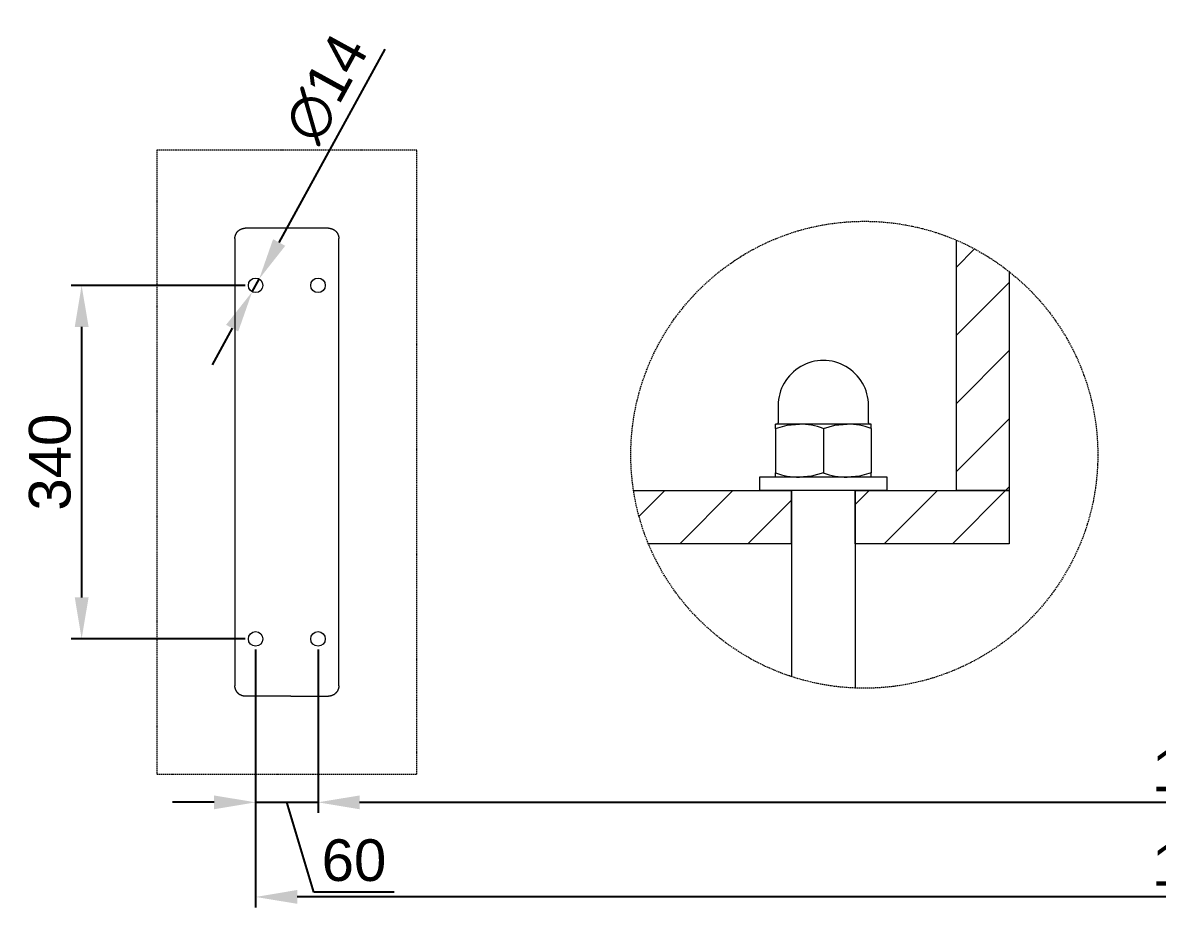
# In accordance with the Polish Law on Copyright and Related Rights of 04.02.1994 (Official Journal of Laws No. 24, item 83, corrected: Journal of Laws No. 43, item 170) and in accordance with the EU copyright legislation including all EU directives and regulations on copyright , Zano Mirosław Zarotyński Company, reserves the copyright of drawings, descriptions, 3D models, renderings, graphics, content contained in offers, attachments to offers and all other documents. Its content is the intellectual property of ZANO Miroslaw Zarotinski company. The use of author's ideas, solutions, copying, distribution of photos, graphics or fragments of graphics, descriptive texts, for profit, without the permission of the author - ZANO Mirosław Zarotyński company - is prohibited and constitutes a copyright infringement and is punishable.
# Model space of a CAD drawing. Header units: millimetres. Extents: x -402 to 3954, y -41 to 3282.
# Drawn here: x -347 to 744, y -41 to 809 of the extents above; entities that cross this region are included whole.
import ezdxf

# ---------------------------------------------------------------- set-up
doc = ezdxf.new("R2010")
doc.units = ezdxf.units.MM
doc.linetypes.add('HIDDEN', pattern=[1.905, 1.27, -0.635])
for name, color, linetype, lineweight in [('ZANO_R', 7, 'Continuous', 0), ('ZANO_R_przerywana', 7, 'HIDDEN', 0), ('ZANO_W', 1, 'Continuous', 0)]:
    doc.layers.add(name, color=color, linetype=linetype, lineweight=lineweight)
doc.styles.add('Arial', font='arial.ttf')
doc.styles.get("Standard").update_dxf_attribs({"font": 'ARIALUNI.TTF'})
doc.dimstyles.new('pl i ang', dxfattribs={"dimtxt": 50, "dimasz": 50, "dimexe": 1.25, "dimexo": 0.625, "dimgap": 10, "dimtad": 1, "dimtoh": 1, "dimtxsty": 'Standard', "dimcen": 2.5, "dimclrd": 1, "dimclre": 1, "dimclrt": 1, "dimadec": 0, "dimazin": 0, "dimtfac": 1, "dimtmove": 0, "dimatfit": 3, "dimfxl": 1, "dimarcsym": 1})

# ---------------------------------------------------------------- blocks, each defined once
blk = doc.blocks.new('*D440')
at = {"layer": 'ZANO_W', "color": 1, "lineweight": -2}
for p, q in [((-133.4, 556.8), (-300.7, 556.8)), ((-290.7, 516.8), (-290.7, 256.8)), ((-133.4, 216.8), (-300.7, 216.8))]:
    blk.add_line(p, q, dxfattribs=at)
at = {"layer": 'ZANO_W', "color": 1}
for points in [[(-284, 516.8), (-297.3, 516.8), (-290.7, 556.8)], [(-297.3, 256.8), (-284, 256.8), (-290.7, 216.8)]]:
    blk.add_solid(points, dxfattribs=at)
at = {"layer": 'ZANO_W', "color": 1, "insert": (-321.1, 386.8), "char_height": 40, "attachment_point": 5, "rotation": 90, "style": 'Arial'}
blk.add_mtext('340', dxfattribs=at)
blk = doc.blocks.new('*D441')
at = {"layer": 'ZANO_W', "color": 1, "lineweight": -2}
for p, q in [((-123.4, 206.8), (-123.4, 49.7)), ((-63.4, 206.8), (-63.4, 49.7)), ((-163.4, 59.7), (-203.4, 59.7)), ((-123.4, 59.7), (-63.4, 59.7)), ((-67.5, -26.6), (-93.4, 59.7)), ((-23.4, 59.7), (16.6, 59.7)), ((9.9, -26.6), (-67.5, -26.6))]:
    blk.add_line(p, q, dxfattribs=at)
at = {"layer": 'ZANO_W', "color": 1}
for points in [[(-163.4, 53), (-163.4, 66.3), (-123.4, 59.7)], [(-23.4, 66.3), (-23.4, 53), (-63.4, 59.7)]]:
    blk.add_solid(points, dxfattribs=at)
at = {"layer": 'ZANO_W', "color": 1, "insert": (-28.8, 3.8), "char_height": 40, "attachment_point": 5, "style": 'Arial'}
blk.add_mtext('60', dxfattribs=at)
blk = doc.blocks.new('*D442')
at = {"layer": 'ZANO_W', "color": 1, "lineweight": -2}
for p, q in [((-63.4, 206.8), (-63.4, 49.7)), ((1664.6, 206.8), (1664.6, 49.7)), ((-23.4, 59.7), (1624.6, 59.7))]:
    blk.add_line(p, q, dxfattribs=at)
at = {"layer": 'ZANO_W', "color": 1}
for points in [[(-23.4, 66.3), (-23.4, 53), (-63.4, 59.7)], [(1624.6, 53), (1624.6, 66.3), (1664.6, 59.7)]]:
    blk.add_solid(points, dxfattribs=at)
at = {"layer": 'ZANO_W', "color": 1, "insert": (800.6, 90.1), "char_height": 40, "attachment_point": 5, "style": 'Arial'}
blk.add_mtext('1728', dxfattribs=at)
blk = doc.blocks.new('*D444')
at = {"layer": 'ZANO_W', "color": 1, "lineweight": -2}
for p, q in [((-123.4, 206.8), (-123.4, -41.3)), ((1724.6, 206.8), (1724.6, -41.3)), ((1684.6, -31.3), (-83.4, -31.3))]:
    blk.add_line(p, q, dxfattribs=at)
at = {"layer": 'ZANO_W', "color": 1}
for points in [[(-83.4, -24.6), (-83.4, -37.9), (-123.4, -31.3)], [(1684.6, -37.9), (1684.6, -24.6), (1724.6, -31.3)]]:
    blk.add_solid(points, dxfattribs=at)
at = {"layer": 'ZANO_W', "color": 1, "insert": (800.6, -0.8), "char_height": 40, "attachment_point": 5, "style": 'Arial'}
blk.add_mtext('1848', dxfattribs=at)
blk = doc.blocks.new('*D445')
at = {"layer": 'ZANO_W', "color": 1, "lineweight": -2}
for p, q in [((-100.8, 598), (1.2, 784)), ((-126.7, 550.6), (-120, 562.9)), ((-146, 515.6), (-165.2, 480.5))]:
    blk.add_line(p, q, dxfattribs=at)
at = {"layer": 'ZANO_W', "color": 1}
for points in [[(-106.6, 601.2), (-94.9, 594.8), (-120, 562.9)], [(-140.1, 512.4), (-151.8, 518.8), (-126.7, 550.6)]]:
    blk.add_solid(points, dxfattribs=at)
at = {"layer": 'ZANO_W', "color": 1, "insert": (-55.4, 746.3), "char_height": 40, "attachment_point": 5, "rotation": 61.2589, "style": 'Arial'}
blk.add_mtext('∅14', dxfattribs=at)

msp = doc.modelspace()

# ---------------------------------------------------------------- linework, layer by layer
at = {"layer": 'ZANO_R'}
for p, q in [((-137.4, 610.9), (-137, 611.1)), ((-137, 611.1), (-136.7, 611.2)), ((-136.7, 611.2), (-136.4, 611.3)), ((-136.4, 611.3), (-136.1, 611.4)), ((-136.1, 611.4), (-135.7, 611.5)), ((-135.7, 611.5), (-135.4, 611.6)), ((-135.4, 611.6), (-135.1, 611.6)), ((-135.1, 611.6), (-134.7, 611.7)), ((-134.7, 611.7), (-134.4, 611.7)), ((-134.4, 611.7), (-134.1, 611.7)), ((-134.1, 611.7), (-133.7, 611.8)), ((-133.7, 611.8), (-133.4, 611.8)), ((-89.4, 611.8), (-133.4, 611.8)), ((-53.4, 611.8), (-89.4, 611.8)), ((-53.4, 611.8), (-53, 611.8)), ((-53, 611.8), (-52.7, 611.7)), ((-52.7, 611.7), (-52.3, 611.7)), ((-52.3, 611.7), (-52, 611.7)), ((-52, 611.7), (-51.7, 611.6)), ((-51.7, 611.6), (-51.3, 611.6)), ((-51.3, 611.6), (-51, 611.5)), ((-51, 611.5), (-50.7, 611.4)), ((-50.7, 611.4), (-50.3, 611.3)), ((-50.3, 611.3), (-50, 611.2)), ((-50, 611.2), (-49.7, 611.1)), ((-49.7, 611.1), (-49.4, 610.9)), ((-143.4, 602.1), (-143.3, 602.4)), ((-143.4, 601.8), (-143.4, 602.1)), ((-143.4, 601.8), (-143.4, 171.8)), ((-143.3, 603.1), (-143.2, 603.5)), ((-143.3, 602.8), (-143.3, 603.1)), ((-143.3, 602.4), (-143.3, 602.8)), ((-143.2, 603.8), (-143.1, 604.1)), ((-143.2, 603.5), (-143.2, 603.8)), ((-143.1, 604.1), (-143, 604.5)), ((-143, 604.5), (-142.9, 604.8)), ((-142.9, 604.8), (-142.8, 605.1)), ((-142.8, 605.1), (-142.7, 605.4)), ((-142.7, 605.4), (-142.5, 605.8)), ((-142.5, 605.8), (-142.4, 606.1)), ((-142.4, 606.1), (-142.2, 606.4)), ((-142.2, 606.4), (-142.1, 606.7)), ((-142.1, 606.7), (-141.9, 607)), ((-141.9, 607), (-141.7, 607.3)), ((-141.7, 607.3), (-141.5, 607.5)), ((-141.5, 607.5), (-141.3, 607.8)), ((-141.3, 607.8), (-141.1, 608.1)), ((-141.1, 608.1), (-140.9, 608.3)), ((-140.9, 608.3), (-140.7, 608.6)), ((-140.7, 608.6), (-140.4, 608.8)), ((-140.4, 608.8), (-140.2, 609.1)), ((-140.2, 609.1), (-139.9, 609.3)), ((-139.9, 609.3), (-139.7, 609.5)), ((-139.7, 609.5), (-139.4, 609.7)), ((-139.4, 609.7), (-139.1, 609.9)), ((-139.1, 609.9), (-138.9, 610.1)), ((-138.9, 610.1), (-138.6, 610.3)), ((-138.6, 610.3), (-138.3, 610.5)), ((-138.3, 610.5), (-138, 610.6)), ((-138, 610.6), (-137.7, 610.8)), ((-137.7, 610.8), (-137.4, 610.9)), ((-49.4, 610.9), (-49.1, 610.8)), ((-49.1, 610.8), (-48.8, 610.6)), ((-48.8, 610.6), (-48.5, 610.5)), ((-48.5, 610.5), (-48.2, 610.3)), ((-48.2, 610.3), (-47.9, 610.1)), ((-47.9, 610.1), (-47.6, 609.9)), ((-47.6, 609.9), (-47.3, 609.7)), ((-47.3, 609.7), (-47.1, 609.5)), ((-47.1, 609.5), (-46.8, 609.3)), ((-46.8, 609.3), (-46.5, 609.1)), ((-46.5, 609.1), (-46.3, 608.8)), ((-46.3, 608.8), (-46.1, 608.6)), ((-46.1, 608.6), (-45.8, 608.3)), ((-45.8, 608.3), (-45.6, 608.1)), ((-45.6, 608.1), (-45.4, 607.8)), ((-45.4, 607.8), (-45.2, 607.5)), ((-45.2, 607.5), (-45, 607.3)), ((-45, 607.3), (-44.8, 607)), ((-44.8, 607), (-44.7, 606.7)), ((-44.7, 606.7), (-44.5, 606.4)), ((-44.5, 606.4), (-44.3, 606.1)), ((-44.3, 606.1), (-44.2, 605.8)), ((-44.2, 605.8), (-44.1, 605.4)), ((-44.1, 605.4), (-43.9, 605.1)), ((-43.9, 605.1), (-43.8, 604.8)), ((-43.8, 604.8), (-43.7, 604.5)), ((-43.7, 604.5), (-43.7, 604.1)), ((-43.7, 604.1), (-43.6, 603.8)), ((-43.6, 603.8), (-43.5, 603.5)), ((-43.5, 603.5), (-43.5, 603.1)), ((-43.5, 603.1), (-43.4, 602.8)), ((-43.4, 602.8), (-43.4, 602.4)), ((-43.4, 602.4), (-43.4, 602.1)), ((-43.4, 602.1), (-43.4, 601.8)), ((-43.4, 171.8), (-43.4, 601.8)), ((550.2, 600.4), (550.2, 359.5)), ((550.2, 574.1), (567.9, 591.8)), ((601.3, 570), (601.3, 359.5)), ((550.2, 508.6), (601.3, 559.6)), ((550.2, 443), (601.3, 494.1)), ((379, 441.2), (379, 424.6)), ((465.9, 424.6), (465.9, 441.2)), ((550.2, 377.5), (601.3, 428.6)), ((376.5, 419.2), (376.5, 423.4)), ((399.5, 423.4), (376.5, 423.4)), ((376.5, 419.2), (387.8, 422.2)), ((376.5, 419.2), (376.5, 376.4)), ((387.8, 422.2), (399.5, 423.4)), ((445.5, 423.4), (399.5, 423.4)), ((422.5, 419.2), (433.7, 422.2)), ((422.5, 419.2), (422.5, 376.4)), ((433.7, 422.2), (445.5, 423.4)), ((468.4, 423.4), (445.5, 423.4)), ((468.4, 419.2), (468.4, 423.4)), ((468.4, 419.2), (468.4, 376.4)), ((361.2, 372.3), (361.2, 359.5)), ((483.8, 372.3), (361.2, 372.3)), ((376.5, 372.3), (376.5, 376.4)), ((411.2, 373.4), (399.5, 372.3)), ((422.5, 376.4), (411.2, 373.4)), ((457.2, 373.4), (445.5, 372.3)), ((468.4, 376.4), (457.2, 373.4)), ((468.4, 372.3), (468.4, 376.4)), ((483.8, 359.5), (483.8, 372.3)), ((597.7, 359.5), (601.3, 363)), ((240.1, 359.6), (391.8, 359.5)), ((245.4, 334.8), (270.2, 359.6)), ((284.5, 308.4), (335.6, 359.6)), ((350, 308.4), (391.8, 350.2)), ((483.8, 359.5), (361.2, 359.5)), ((391.8, 308.4), (391.8, 359.5)), ((391.8, 359.5), (391.8, 180.7)), ((453.1, 308.4), (453.1, 359.5)), ((453.1, 359.5), (601.3, 359.5)), ((453.1, 359.5), (453.1, 169.6)), ((453.1, 346), (466.7, 359.5)), ((481.1, 308.4), (532.2, 359.5)), ((546.6, 308.4), (597.7, 359.5)), ((601.3, 359.5), (550.2, 359.5)), ((391.8, 308.4), (253.4, 308.4)), ((601.3, 308.4), (453.1, 308.4)), ((-143.4, 171.4), (-143.4, 171.8)), ((-143.3, 171.1), (-143.4, 171.4)), ((-143.3, 170.7), (-143.3, 171.1)), ((-143.3, 170.4), (-143.3, 170.7)), ((-143.2, 170.1), (-143.3, 170.4)), ((-143.2, 169.7), (-143.2, 170.1)), ((-143.1, 169.4), (-143.2, 169.7)), ((-143, 169.1), (-143.1, 169.4)), ((-142.9, 168.7), (-143, 169.1)), ((-142.8, 168.4), (-142.9, 168.7)), ((-142.7, 168.1), (-142.8, 168.4)), ((-142.5, 167.8), (-142.7, 168.1)), ((-142.4, 167.5), (-142.5, 167.8)), ((-142.2, 167.2), (-142.4, 167.5)), ((-142.1, 166.9), (-142.2, 167.2)), ((-141.9, 166.6), (-142.1, 166.9)), ((-141.7, 166.3), (-141.9, 166.6)), ((-141.5, 166), (-141.7, 166.3)), ((-141.3, 165.7), (-141.5, 166)), ((-141.1, 165.5), (-141.3, 165.7)), ((-140.9, 165.2), (-141.1, 165.5)), ((-140.7, 164.9), (-140.9, 165.2)), ((-140.4, 164.7), (-140.7, 164.9)), ((-140.2, 164.5), (-140.4, 164.7)), ((-139.9, 164.2), (-140.2, 164.5)), ((-139.7, 164), (-139.9, 164.2)), ((-139.4, 163.8), (-139.7, 164)), ((-139.1, 163.6), (-139.4, 163.8)), ((-47.3, 163.8), (-47.6, 163.6)), ((-47.1, 164), (-47.3, 163.8)), ((-46.8, 164.2), (-47.1, 164)), ((-46.5, 164.5), (-46.8, 164.2)), ((-46.3, 164.7), (-46.5, 164.5)), ((-46.1, 164.9), (-46.3, 164.7)), ((-45.8, 165.2), (-46.1, 164.9)), ((-45.6, 165.5), (-45.8, 165.2)), ((-45.4, 165.7), (-45.6, 165.5)), ((-45.2, 166), (-45.4, 165.7)), ((-45, 166.3), (-45.2, 166)), ((-44.8, 166.6), (-45, 166.3)), ((-44.7, 166.9), (-44.8, 166.6)), ((-44.5, 167.2), (-44.7, 166.9)), ((-44.3, 167.5), (-44.5, 167.2)), ((-44.2, 167.8), (-44.3, 167.5)), ((-44.1, 168.1), (-44.2, 167.8)), ((-43.9, 168.4), (-44.1, 168.1)), ((-43.8, 168.7), (-43.9, 168.4)), ((-43.7, 169.1), (-43.8, 168.7)), ((-43.6, 169.7), (-43.7, 169.4)), ((-43.7, 169.4), (-43.7, 169.1)), ((-43.5, 170.1), (-43.6, 169.7)), ((-43.4, 170.7), (-43.5, 170.4)), ((-43.5, 170.4), (-43.5, 170.1)), ((-43.4, 171.8), (-43.4, 171.4)), ((-43.4, 171.4), (-43.4, 171.1)), ((-43.4, 171.1), (-43.4, 170.7)), ((-138.9, 163.4), (-139.1, 163.6)), ((-138.6, 163.2), (-138.9, 163.4)), ((-138.3, 163), (-138.6, 163.2)), ((-138, 162.9), (-138.3, 163)), ((-137.7, 162.7), (-138, 162.9)), ((-137.4, 162.6), (-137.7, 162.7)), ((-137, 162.5), (-137.4, 162.6)), ((-136.7, 162.3), (-137, 162.5)), ((-136.4, 162.2), (-136.7, 162.3)), ((-136.1, 162.1), (-136.4, 162.2)), ((-135.7, 162.1), (-136.1, 162.1)), ((-135.4, 162), (-135.7, 162.1)), ((-135.1, 161.9), (-135.4, 162)), ((-134.7, 161.9), (-135.1, 161.9)), ((-134.4, 161.8), (-134.7, 161.9)), ((-134.1, 161.8), (-134.4, 161.8)), ((-133.7, 161.8), (-134.1, 161.8)), ((-133.4, 161.8), (-133.7, 161.8)), ((-89.4, 161.8), (-133.4, 161.8)), ((-89.4, 161.8), (-53.4, 161.8)), ((-53, 161.8), (-53.4, 161.8)), ((-52.7, 161.8), (-53, 161.8)), ((-52.3, 161.8), (-52.7, 161.8)), ((-52, 161.9), (-52.3, 161.8)), ((-51.7, 161.9), (-52, 161.9)), ((-51.3, 162), (-51.7, 161.9)), ((-51, 162.1), (-51.3, 162)), ((-50.7, 162.1), (-51, 162.1)), ((-50.3, 162.2), (-50.7, 162.1)), ((-50, 162.3), (-50.3, 162.2)), ((-49.7, 162.5), (-50, 162.3)), ((-49.4, 162.6), (-49.7, 162.5)), ((-49.1, 162.7), (-49.4, 162.6)), ((-48.8, 162.9), (-49.1, 162.7)), ((-48.5, 163), (-48.8, 162.9)), ((-48.2, 163.2), (-48.5, 163)), ((-47.9, 163.4), (-48.2, 163.2)), ((-47.6, 163.6), (-47.9, 163.4))]:
    msp.add_line(p, q, dxfattribs=at)
msp.add_lwpolyline([(601.3, 359.5), (601.3, 308.4)], dxfattribs=at)
for centre in [(-123.4, 556.8), (-63.4, 556.8), (-123.4, 216.8), (-63.4, 216.8)]:
    msp.add_circle(centre, 7, dxfattribs=at)
for centre, radius, start, end in [((422.5, 441.2), 43.4, 359.9997, 180.0003), ((377.8, 424.6), 1.28, 270.0029, 359.9902), ((398.9, 353.7), 69.7, 70.227, 89.5168), ((444.9, 353.7), 69.7, 70.227, 89.5168), ((467.2, 424.6), 1.28, 180.0098, 269.9971), ((400.1, 442), 69.7, 250.2279, 269.5163), ((446, 442), 69.7, 250.2279, 269.5163)]:
    msp.add_arc(centre, radius, start, end, dxfattribs=at)
at = {"layer": 'ZANO_R_przerywana'}
for p, q in [((-97.4, 686.8), (-218.4, 686.8)), ((-218.4, 686.8), (-218.4, 86.8)), ((31.6, 686.8), (-97.4, 686.8)), ((31.6, 157.5), (31.6, 686.8)), ((31.6, 86.8), (31.6, 157.5)), ((-218.4, 86.8), (31.6, 86.8))]:
    msp.add_line(p, q, dxfattribs=at)
at = {"layer": 'ZANO_R_przerywana', "color": 1}
msp.add_circle((461.9, 393.9), 224.5, dxfattribs=at)

# ---------------------------------------------------------------- dimensions: what is measured, and where the dimension line sits
at = {"layer": 'ZANO_W'}
dim = msp.add_diameter_dim_2p(p1=(-126.7, 550.6), p2=(-120, 562.9), dimstyle='pl i ang', override={"dimtxt": 40, "dimasz": 40, "dimexe": 10, "dimexo": 10, "dimtoh": 0, "dimdec": 0, "dimtxsty": 'Arial', "dimtdec": 0, "dimtmove": 1}, dxfattribs=at)
dim.commit()
dim.dimension.update_dxf_attribs({"geometry": '*D445', "text_midpoint": (-27.8, 731.1), "dimtype": 163})
dim = msp.add_linear_dim(base=(-290.7, 216.8), p1=(-123.4, 556.8), p2=(-123.4, 216.8), angle=90, dimstyle='pl i ang', override={"dimtxt": 40, "dimasz": 40, "dimexe": 10, "dimexo": 10, "dimtoh": 0, "dimdec": 0, "dimtxsty": 'Arial', "dimtdec": 0, "dimtmove": 1}, dxfattribs=at)
dim.commit()
dim.dimension.update_dxf_attribs({"geometry": '*D440', "text_midpoint": (-321.1, 386.8)})
for base, p1, p2, picture, middle in [((-63.4, 59.7), (-123.4, 216.8), (-63.4, 216.8), '*D441', (-57.5, 3.8)), ((-123.4, -31.3), (1724.6, 216.8), (-123.4, 216.8), '*D444', (800.6, -0.8)), ((1664.6, 59.7), (-63.4, 216.8), (1664.6, 216.8), '*D442', (800.6, 90.1))]:
    dim = msp.add_linear_dim(base=base, p1=p1, p2=p2, dimstyle='pl i ang', override={"dimtxt": 40, "dimasz": 40, "dimexe": 10, "dimexo": 10, "dimtoh": 0, "dimdec": 0, "dimtxsty": 'Arial', "dimtdec": 0, "dimtmove": 1}, dxfattribs=at)
    dim.commit()
    dim.dimension.update_dxf_attribs({"geometry": picture, "text_midpoint": middle})

doc.saveas('drawing.dxf')
